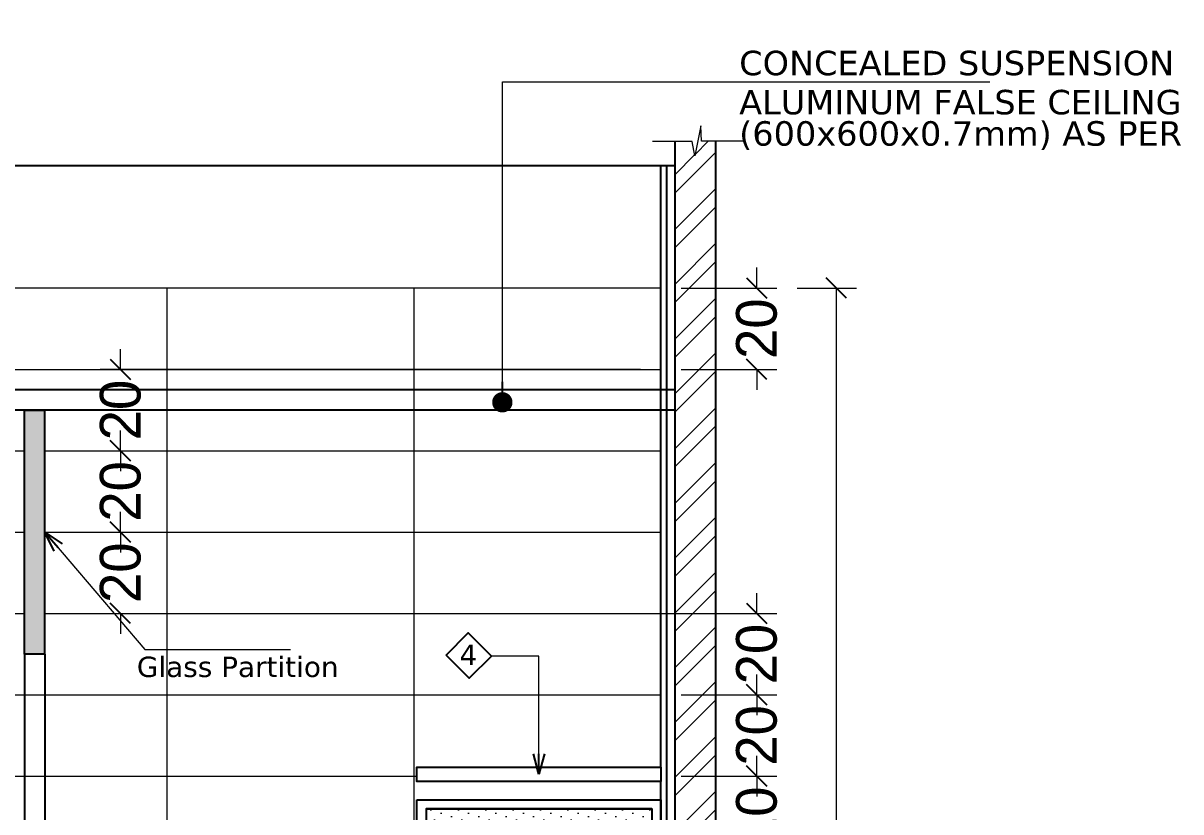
# Model space of a CAD drawing. Header units: centimetres. Extents: x 7997 to 116674, y 1017 to 13844.
# Drawn here: x 48328.3 to 48613.1, y 10045.3 to 10239.2 of the extents above; entities that cross this region are included whole.
import ezdxf
from ezdxf.xclip import XClip

# ---------------------------------------------------------------- set-up
doc = ezdxf.new("R2010")
doc.units = ezdxf.units.CM
doc.header["$LTSCALE"] = 200
doc.header["$XCLIPFRAME"] = 0
doc.header["$PDMODE"] = 2
for name, color, linetype in [('AFIX', 2, 'Continuous'), ('AFP-HATCH-TILES', 251, 'Continuous'), ('AFP-WALL  PLASTER', 8, 'Continuous'), ('DIM', 11, 'Continuous'), ('STEP', 7, 'Continuous'), ('WIN', 6, 'Continuous')]:
    doc.layers.add(name, color=color, linetype=linetype)
for name, color, linetype, lineweight in [('HAT', 8, 'Continuous', 9), ('HATCH', 8, 'Continuous', 5), ('TEXT', 6, 'Continuous', 18), ('WALL', 3, 'Continuous', 25)]:
    doc.layers.add(name, color=color, linetype=linetype, lineweight=lineweight)
doc.styles.add('sheet notes', font='verdana.ttf')
doc.styles.add('T2', font='')
doc.styles.get('T2').set_extended_font_data('Elisia')
doc.dimstyles.new('NORMAL', dxfattribs={"dimtxt": 18, "dimasz": 5, "dimexe": 5, "dimexo": 5, "dimgap": 1, "dimtad": 0, "dimdec": 0, "dimdsep": 46, "dimtxsty": 'T2', "dimblk1": 'OBLIQUE', "dimblk2": 'OBLIQUE', "dimsah": 1, "dimcen": 0.09, "dimclrd": 4, "dimclre": 4, "dimclrt": 6, "dimadec": 0, "dimazin": 0, "dimtfac": 1, "dimtdec": 0, "dimtofl": 0, "dimtmove": 1, "dimatfit": 2, "dimldrblk": 'OPEN30', "dimfxl": 0, "dimtolj": 1, "dimtzin": 0, "dimlwd": 5, "dimlwe": 5, "dimarcsym": 0})
doc.dimstyles.new('NORMAL-1', dxfattribs={"dimtxt": 10, "dimasz": 5, "dimexe": 5, "dimexo": 5, "dimgap": 1, "dimtad": 0, "dimdec": 0, "dimdsep": 46, "dimtxsty": 'T2', "dimblk1": 'OBLIQUE', "dimblk2": 'OBLIQUE', "dimsah": 1, "dimcen": 0.09, "dimclrd": 4, "dimclre": 4, "dimclrt": 6, "dimadec": 0, "dimazin": 0, "dimtfac": 1, "dimtdec": 0, "dimtofl": 0, "dimtmove": 1, "dimatfit": 3, "dimldrblk": 'OPEN30', "dimfxl": 0, "dimtolj": 1, "dimtzin": 0, "dimlwd": 5, "dimlwe": 5, "dimarcsym": 0})

# ---------------------------------------------------------------- blocks, each defined once
blk = doc.blocks.new('A$C60707513')
at = {"layer": 'HATCH'}
h = blk.add_hatch(dxfattribs=at)
h.set_pattern_fill('DOTS', color=11, scale=15, angle=45, style=0)
h.set_pattern_definition([(45, (155490.603, 236660.367), (-8.4189901, 25.2569703), [0, -23.8125])])
h.paths.add_polyline_path([(577.6, 713.6), (22.4, 713.6), (22.4, 22.4), (577.6, 22.4)])
h.paths.add_polyline_path([(524.4, 75.6), (75.6, 75.6), (75.6, 660.4), (524.4, 660.4)], flags=16)
at = {"layer": 'AFIX', "color": 11}
blk.add_line((0, 0, 0), (0, 736), dxfattribs=at)
at = {"layer": 'AFIX', "color": 11, "elevation": 0}
for points in [[(0, 736), (600, 736), (600, 0), (0, 0)], [(22.4, 713.6), (577.6, 713.6), (577.6, 22.4), (22.4, 22.4)], [(577.6, 713.6), (22.4, 713.6), (22.4, 22.4), (577.6, 22.4)]]:
    blk.add_lwpolyline(points, dxfattribs=at)
at = {"color": 11}
blk.add_wipeout([(0, 780.9), (600, 780.9), (600, 815.9), (0, 815.9)], dxfattribs=at).dxf.layer = 'AFIX'
at = {"layer": 'AFIX', "color": 11}
blk.add_lwpolyline([(600, 815.9), (600, 780.9), (0, 780.9), (0, 815.9)], close=True, dxfattribs=at)
blk = doc.blocks.new('_OBLIQUE')
at = {"color": 0, "linetype": 'ByBlock'}
blk.add_line((-0.5, -0.5), (0.5, 0.5), dxfattribs=at)
blk = doc.blocks.new('_Open30')
at = {"color": 0, "linetype": 'ByBlock', "lineweight": -2}
for p, q in [((-1, 0.268), (0, 0)), ((0, 0), (-1, -0.268)), ((0, 0), (-1, 0))]:
    blk.add_line(p, q, dxfattribs=at)
blk = doc.blocks.new('*D1218')
at = {"layer": 'Defpoints', "color": 0, "transparency": 16777216}
for p in [(48485.14, 10054.05, 0), (48508.71, 10054.05), (48485.14, 10034.05, 0)]:
    blk.add_point(p, dxfattribs=at)
at = {"layer": 'DIM', "color": 4, "lineweight": 5, "transparency": 16777216}
for p, q in [((48508.71, 10054.05), (48508.71, 10059.05)), ((48490.14, 10054.05), (48513.71, 10054.05)), ((48490.14, 10034.05), (48513.71, 10034.05)), ((48508.71, 10034.05), (48508.71, 10029.05))]:
    blk.add_line(p, q, dxfattribs=at)
at = {"layer": 'DIM', "color": 4, "lineweight": 5, "transparency": 16777216, "xscale": 5, "yscale": 5, "zscale": 5}
for p, rotation in [((48508.71, 10054.05), 270), ((48508.71, 10034.05), 90)]:
    blk.add_blockref('_OBLIQUE', p, dxfattribs=dict(at, rotation=rotation))
at = {"layer": 'DIM', "color": 6, "transparency": 16777216, "insert": (48508.71, 10044.05), "char_height": 10, "attachment_point": 5, "rotation": 90, "style": 'T2'}
blk.add_mtext('\\A1;20', dxfattribs=at)
blk = doc.blocks.new('*D1219')
at = {"layer": 'Defpoints', "color": 0, "transparency": 16777216}
for p in [(48485.14, 10074.05, 0), (48508.71, 10074.05), (48485.14, 10054.05, 0)]:
    blk.add_point(p, dxfattribs=at)
at = {"layer": 'DIM', "color": 4, "lineweight": 5, "transparency": 16777216}
for p, q in [((48508.71, 10074.05), (48508.71, 10079.05)), ((48490.14, 10074.05), (48513.71, 10074.05)), ((48490.14, 10054.05), (48513.71, 10054.05)), ((48508.71, 10054.05), (48508.71, 10049.05))]:
    blk.add_line(p, q, dxfattribs=at)
at = {"layer": 'DIM', "color": 4, "lineweight": 5, "transparency": 16777216, "xscale": 5, "yscale": 5, "zscale": 5}
for p, rotation in [((48508.71, 10074.05), 270), ((48508.71, 10054.05), 90)]:
    blk.add_blockref('_OBLIQUE', p, dxfattribs=dict(at, rotation=rotation))
at = {"layer": 'DIM', "color": 6, "transparency": 16777216, "insert": (48508.71, 10064.05), "char_height": 10, "attachment_point": 5, "rotation": 90, "style": 'T2'}
blk.add_mtext('\\A1;20', dxfattribs=at)
blk = doc.blocks.new('*D1220')
at = {"layer": 'Defpoints', "color": 0, "transparency": 16777216}
for p in [(48328.64, 10094.05), (48508.71, 10094.05), (48485.14, 10074.05, 0)]:
    blk.add_point(p, dxfattribs=at)
at = {"layer": 'DIM', "color": 4, "lineweight": 5, "transparency": 16777216}
for p, q in [((48508.71, 10094.05), (48508.71, 10099.05)), ((48333.64, 10094.05), (48513.71, 10094.05)), ((48490.14, 10074.05), (48513.71, 10074.05)), ((48508.71, 10074.05), (48508.71, 10069.05))]:
    blk.add_line(p, q, dxfattribs=at)
at = {"layer": 'DIM', "color": 4, "lineweight": 5, "transparency": 16777216, "xscale": 5, "yscale": 5, "zscale": 5}
for p, rotation in [((48508.71, 10094.05), 270), ((48508.71, 10074.05), 90)]:
    blk.add_blockref('_OBLIQUE', p, dxfattribs=dict(at, rotation=rotation))
at = {"layer": 'DIM', "color": 6, "transparency": 16777216, "insert": (48508.71, 10084.05), "char_height": 10, "attachment_point": 5, "rotation": 90, "style": 'T2'}
blk.add_mtext('\\A1;20', dxfattribs=at)
blk = doc.blocks.new('*D1221')
at = {"layer": 'Defpoints', "color": 0, "transparency": 16777216}
for p in [(48328.64, 10114.05), (48352.21, 10114.05), (48328.64, 10094.05)]:
    blk.add_point(p, dxfattribs=at)
at = {"layer": 'DIM', "color": 4, "lineweight": 5, "transparency": 16777216}
for p, q in [((48352.21, 10114.05), (48352.21, 10119.05)), ((48333.64, 10114.05), (48357.21, 10114.05)), ((48333.64, 10094.05), (48357.21, 10094.05)), ((48352.21, 10094.05), (48352.21, 10089.05))]:
    blk.add_line(p, q, dxfattribs=at)
at = {"layer": 'DIM', "color": 4, "lineweight": 5, "transparency": 16777216, "xscale": 5, "yscale": 5, "zscale": 5}
for p, rotation in [((48352.21, 10114.05), 270), ((48352.21, 10094.05), 90)]:
    blk.add_blockref('_OBLIQUE', p, dxfattribs=dict(at, rotation=rotation))
at = {"layer": 'DIM', "color": 6, "transparency": 16777216, "insert": (48352.21, 10104.05), "char_height": 10, "attachment_point": 5, "rotation": 90, "style": 'T2'}
blk.add_mtext('\\A1;20', dxfattribs=at)
blk = doc.blocks.new('*D1222')
at = {"layer": 'Defpoints', "color": 0, "transparency": 16777216}
for p in [(48328.64, 10134.05), (48352.21, 10134.05), (48328.64, 10114.05)]:
    blk.add_point(p, dxfattribs=at)
at = {"layer": 'DIM', "color": 4, "lineweight": 5, "transparency": 16777216}
for p, q in [((48352.21, 10134.05), (48352.21, 10139.05)), ((48333.64, 10134.05), (48357.21, 10134.05)), ((48333.64, 10114.05), (48357.21, 10114.05)), ((48352.21, 10114.05), (48352.21, 10109.05))]:
    blk.add_line(p, q, dxfattribs=at)
at = {"layer": 'DIM', "color": 4, "lineweight": 5, "transparency": 16777216, "xscale": 5, "yscale": 5, "zscale": 5}
for p, rotation in [((48352.21, 10134.05), 270), ((48352.21, 10114.05), 90)]:
    blk.add_blockref('_OBLIQUE', p, dxfattribs=dict(at, rotation=rotation))
at = {"layer": 'DIM', "color": 6, "transparency": 16777216, "insert": (48352.21, 10124.05), "char_height": 10, "attachment_point": 5, "rotation": 90, "style": 'T2'}
blk.add_mtext('\\A1;20', dxfattribs=at)
blk = doc.blocks.new('*D1223')
at = {"layer": 'Defpoints', "color": 0, "transparency": 16777216}
for p in [(48352.21, 10154.05), (48485.14, 10154.05), (48328.64, 10134.05)]:
    blk.add_point(p, dxfattribs=at)
at = {"layer": 'DIM', "color": 4, "lineweight": 5, "transparency": 16777216}
for p, q in [((48352.21, 10154.05), (48352.21, 10159.05)), ((48480.14, 10154.05), (48347.21, 10154.05)), ((48333.64, 10134.05), (48357.21, 10134.05)), ((48352.21, 10134.05), (48352.21, 10129.05))]:
    blk.add_line(p, q, dxfattribs=at)
at = {"layer": 'DIM', "color": 4, "lineweight": 5, "transparency": 16777216, "xscale": 5, "yscale": 5, "zscale": 5}
for p, rotation in [((48352.21, 10154.05), 270), ((48352.21, 10134.05), 90)]:
    blk.add_blockref('_OBLIQUE', p, dxfattribs=dict(at, rotation=rotation))
at = {"layer": 'DIM', "color": 6, "transparency": 16777216, "insert": (48352.21, 10144.05), "char_height": 10, "attachment_point": 5, "rotation": 90, "style": 'T2'}
blk.add_mtext('\\A1;20', dxfattribs=at)
blk = doc.blocks.new('*D1224')
at = {"layer": 'Defpoints', "color": 0, "transparency": 16777216}
for p in [(48485.14, 10174.05), (48508.71, 10174.05), (48485.14, 10154.05)]:
    blk.add_point(p, dxfattribs=at)
at = {"layer": 'DIM', "color": 4, "lineweight": 5, "transparency": 16777216}
for p, q in [((48508.71, 10174.05), (48508.71, 10179.05)), ((48490.14, 10174.05), (48513.71, 10174.05)), ((48490.14, 10154.05), (48513.71, 10154.05)), ((48508.71, 10154.05), (48508.71, 10149.05))]:
    blk.add_line(p, q, dxfattribs=at)
at = {"layer": 'DIM', "color": 4, "lineweight": 5, "transparency": 16777216, "xscale": 5, "yscale": 5, "zscale": 5}
for p, rotation in [((48508.71, 10174.05), 270), ((48508.71, 10154.05), 90)]:
    blk.add_blockref('_OBLIQUE', p, dxfattribs=dict(at, rotation=rotation))
at = {"layer": 'DIM', "color": 6, "transparency": 16777216, "insert": (48508.71, 10164.05), "char_height": 10, "attachment_point": 5, "rotation": 90, "style": 'T2'}
blk.add_mtext('\\A1;20', dxfattribs=at)
blk = doc.blocks.new('*D1225')
at = {"layer": 'Defpoints', "color": 0, "transparency": 16777216}
for p in [(48513.71, 10174.05), (48513.71, 9874.05), (48528.3, 9874.05)]:
    blk.add_point(p, dxfattribs=at)
at = {"layer": 'DIM', "color": 4, "lineweight": 5, "transparency": 16777216}
for p, q in [((48518.71, 10174.05), (48533.3, 10174.05)), ((48528.3, 10174.05), (48528.3, 10037.91)), ((48528.3, 9874.05), (48528.3, 10010.2)), ((48518.71, 9874.05), (48533.3, 9874.05))]:
    blk.add_line(p, q, dxfattribs=at)
at = {"layer": 'DIM', "color": 4, "lineweight": 5, "transparency": 16777216, "xscale": 5, "yscale": 5, "zscale": 5}
for p, rotation in [((48528.3, 10174.05), 90), ((48528.3, 9874.05), 270)]:
    blk.add_blockref('_OBLIQUE', p, dxfattribs=dict(at, rotation=rotation))
at = {"layer": 'DIM', "color": 6, "transparency": 16777216, "insert": (48528.3, 10024.05), "char_height": 10, "attachment_point": 5, "rotation": 90, "style": 'T2'}
blk.add_mtext('\\A1;300', dxfattribs=at)
blk = doc.blocks.new('DOT')
at = {"color": 0, "linetype": 'ByBlock'}
blk.add_line((-0.5, 0), (-1, 0), dxfattribs=at)
at = {"color": 0, "linetype": 'ByBlock', "const_width": 0.5}
blk.add_lwpolyline([(-0.25, 0, 1), (0.25, 0, 1)], format="xyb", close=True, dxfattribs=at)
blk = doc.blocks.new('02-GROUND FLOOR PLAN-selattin', base_point=(28755.36, 25545.28))
at = {"layer": 'WALL', "ltscale": 150}
blk.add_line((28725.36, 24150.28), (28725.36, 24800.28), dxfattribs=at)
at = {"layer": 'WALL'}
blk.add_line((28705.36, 24070.28), (28705.36, 24690.28), dxfattribs=at)

msp = doc.modelspace()

# ---------------------------------------------------------------- hatches: boundary and pattern name
at = {"layer": 'HAT'}
h = msp.add_hatch(dxfattribs=at)
h.set_pattern_fill('ANSI32', color=8)
h.set_pattern_definition([(45, (16351.58, -7104.191), (-6.735192, 6.735192), []), (45, (16356.07, -7104.191), (-6.735192, 6.735192), [])])
h.paths.add_polyline_path([(48498.6378, 10210.1083), (48494.1924, 10210.1083), (48493.489, 10206.5144), (48492.8259, 10210.0755), (48488.6378, 10210.0755), (48488.6378, 9864.0531), (48498.6378, 9864.0531)])
at = {"layer": 'WALL'}
h = msp.add_hatch(color=5, dxfattribs=at)
h.set_gradient(color1=(0, 0, 255), one_color=1, tint=1, name='INVHEMISPHERICAL')
h.paths.add_polyline_path([(48333.6378, 10144.0531), (48328.6378, 10144.0531), (48328.6378, 10084.0531), (48333.6378, 10084.0531)])

# ---------------------------------------------------------------- linework, layer by layer
at = {"layer": 'AFP-HATCH-TILES', "color": 251}
msp.add_line((48485.1378, 9874.0531, 0), (48485.1378, 10204.0531), dxfattribs=at)
at = {"layer": 'AFP-WALL  PLASTER'}
msp.add_line((48486.6378, 9874.0531, 0), (48486.6378, 10204.0531, 0), dxfattribs=at)
at = {"layer": 'HAT'}
for p, q in [((48242.1378, 10174.0531), (48485.1378, 10174.0531)), ((48363.6378, 10174.0531, 0), (48363.6378, 9874.0531, 0)), ((48424.3878, 10174.0531, 0), (48424.3878, 9874.0531, 0)), ((48242.1378, 10154.0531), (48485.1378, 10154.0531)), ((48242.1378, 10134.0531), (48328.6378, 10134.0531)), ((48333.6378, 10134.0531), (48485.1378, 10134.0531)), ((48242.1378, 10114.0531), (48328.6378, 10114.0531)), ((48333.6378, 10114.0531), (48485.1378, 10114.0531)), ((48242.1378, 10094.0531), (48328.6378, 10094.0531)), ((48333.6378, 10094.0531), (48485.1378, 10094.0531)), ((48242.1378, 10074.0531), (48485.1378, 10074.0531, 0)), ((48242.1378, 10054.0531), (48485.1378, 10054.0531, 0))]:
    msp.add_line(p, q, dxfattribs=at)
msp.add_lwpolyline([(48505.472, 10210.1083), (48495.1398, 10210.1083), (48494.9398, 10213.9265), (48493.489, 10206.5144), (48492.8259, 10210.0755), (48483.0435, 10210.0755)], dxfattribs=at)
at = {"layer": 'STEP'}
for p, q in [((48488.6378, 10204.0531), (48238.6378, 10204.0531)), ((48488.6378, 10149.0531), (48238.6378, 10149.0531)), ((48488.6378, 10144.0531), (48238.6378, 10144.0531))]:
    msp.add_line(p, q, dxfattribs=at)
at = {"layer": 'WALL'}
for p, q in [((48488.6378, 9864.0531), (48488.6378, 10210.0755)), ((48498.6378, 9864.0531), (48498.6378, 10210.1083)), ((48328.6378, 10084.0531), (48328.6378, 10144.0531)), ((48328.6378, 10144.0531), (48333.6378, 10144.0531)), ((48333.6378, 10084.0531), (48333.6378, 10144.0531)), ((48333.6378, 10084.0531), (48328.6378, 10084.0531))]:
    msp.add_line(p, q, dxfattribs=at)
at = {"layer": 'WALL', "elevation": 0}
msp.add_lwpolyline([(48432.3218, 10083.8002), (48437.775, 10089.2534), (48443.4656, 10083.5628), (48438.0124, 10078.1096)], close=True, dxfattribs=at)
at = {"layer": 'WIN'}
for p, q in [((48328.6378, 10084.0531), (48328.6378, 9874.0531)), ((48333.6378, 10084.0531), (48333.6378, 9874.0531))]:
    msp.add_line(p, q, dxfattribs=at)

# ---------------------------------------------------------------- block references
at = {"layer": 'DIM', "linetype": 'Continuous'}
ref = msp.add_blockref('02-GROUND FLOOR PLAN-selattin', (48508.8615, 11140.8347), dxfattribs=at)
XClip(ref).set_block_clipping_path([(28465.3809853388, 24669.7506263485), (28708.8218992428, 24669.7506263485), (28758.8218992428, 24719.7506263485), (28758.8218992428, 25080.7018393491), (28708.8218992428, 25130.7018393491), (28465.3809853388, 25130.7018393491), (28415.3809853388, 25080.7018393491), (28415.3809853388, 24719.7506263485)])

# ---------------------------------------------------------------- texts
at = {"layer": 'TEXT', "style": 'sheet notes'}
for s, height, p in [('CONCEALED SUSPENSION', 6.013696, (48504.4107, 10226.3609)), ('ALUMINUM FALSE CEILING', 6.013696, (48504.4107, 10216.742)), ('(600x600x0.7mm) AS PER SPACS.', 6.013696, (48504.4107, 10209.0455)), ('4', 5, (48435.6211, 10081.3742, 0)), ('Glass Partition', 5, (48356.2293, 10078.4147))]:
    msp.add_text(s, height=height, dxfattribs=at).set_placement(p)

# ---------------------------------------------------------------- dimensions: what is measured, and where the dimension line sits
at = {"layer": 'DIM'}
for base, p1, p2, picture, middle in [((48508.7076, 10174.0531), (48485.1378, 10154.0531), (48485.1378, 10174.0531), '*D1224', (48508.7076, 10164.0531)), ((48528.2985, 9874.0531), (48513.7076, 10174.0531), (48513.7076, 9874.0531), '*D1225', (48528.2985, 10024.0531)), ((48352.2076, 10154.0531), (48328.6378, 10134.0531), (48485.1378, 10154.0531), '*D1223', (48352.2076, 10144.0531)), ((48352.2076, 10134.0531), (48328.6378, 10114.0531), (48328.6378, 10134.0531), '*D1222', (48352.2076, 10124.0531)), ((48352.2076, 10114.0531), (48328.6378, 10094.0531), (48328.6378, 10114.0531), '*D1221', (48352.2076, 10104.0531)), ((48508.7076, 10094.0531), (48485.1378, 10074.0531, 0), (48328.6378, 10094.0531), '*D1220', (48508.7076, 10084.0531))]:
    dim = msp.add_linear_dim(base=base, p1=p1, p2=p2, angle=90, dimstyle='NORMAL-1', dxfattribs=at)
    dim.commit()
    dim.dimension.update_dxf_attribs({"geometry": picture, "text_midpoint": middle})

# ---------------------------------------------------------------- leaders
for points, dimstyle, override in [([(48446.1446, 10145.9461), (48446.1446, 10224.7067), (48566.0412, 10224.7067)], 'NORMAL', {"dimldrblk": 'Dot', "dimfxl": 6, "dimfxlon": 1}), ([(48333.6378, 10114.0531), (48358.1874, 10085.202), (48394.047, 10085.202)], 'NORMAL-1', {"dimgap": 1, "dimtad": 0, "dimfxl": 0.05, "dimfxlon": 1})]:
    msp.add_leader(points, dimstyle=dimstyle, override=override, dxfattribs=at)

# ---------------------------------------------------------------- next in the draw order: block references
at = {"color": 2, "xscale": 0.1, "yscale": 0.1, "zscale": 0.1}
msp.add_blockref('A$C60707513', (48425.1378, 9974.6531, 0), dxfattribs=at)

# ---------------------------------------------------------------- next in the draw order: dimensions: what is measured, and where the dimension line sits
at = {"layer": 'DIM'}
for base, p1, p2, picture, middle in [((48508.7076, 10074.0531), (48485.1378, 10054.0531, 0), (48485.1378, 10074.0531, 0), '*D1219', (48508.7076, 10064.0531)), ((48508.7076, 10054.0531), (48485.1378, 10034.0531, 0), (48485.1378, 10054.0531, 0), '*D1218', (48508.7076, 10044.0531))]:
    dim = msp.add_linear_dim(base=base, p1=p1, p2=p2, angle=90, dimstyle='NORMAL-1', dxfattribs=at)
    dim.commit()
    dim.dimension.update_dxf_attribs({"geometry": picture, "text_midpoint": middle})

# ---------------------------------------------------------------- next in the draw order: leaders
msp.add_leader([(48455.1378, 10054.4926, 0), (48455.1378, 10083.5628, 0), (48443.4656, 10083.5628, 0)], dimstyle='NORMAL-1', override={"dimgap": 1, "dimtad": 0}, dxfattribs=at)

doc.saveas('drawing.dxf')
